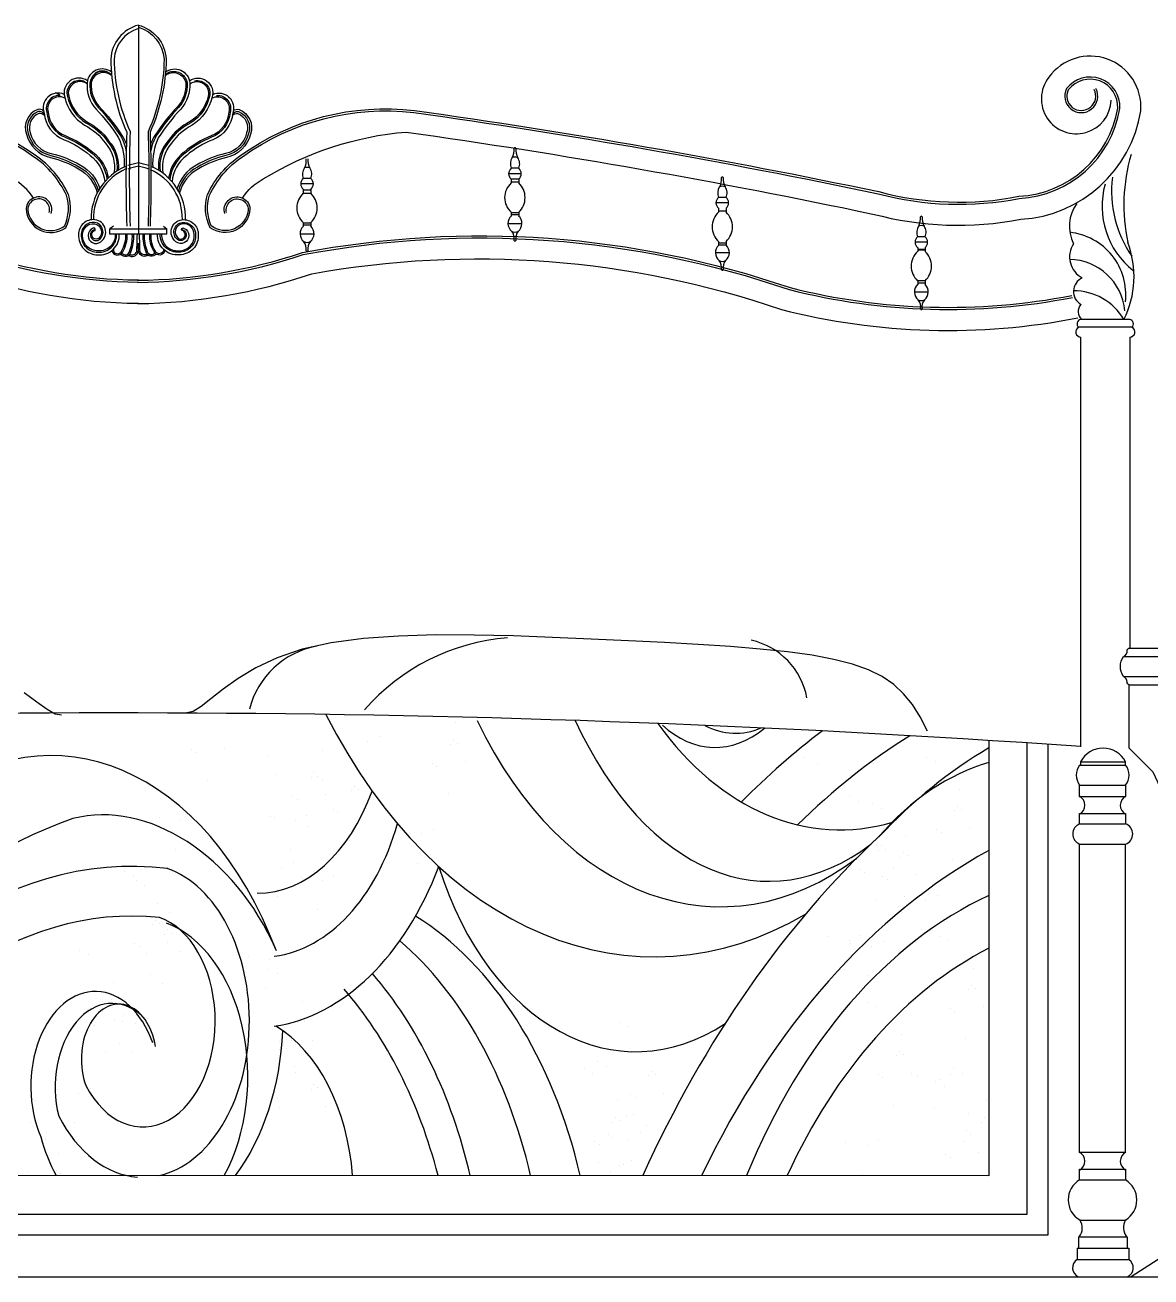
# Model space of a CAD drawing. Header units: inches. Extents: x 18.5 to 61, y 8.5 to 33.3.
# Drawn here: x 27.253 to 28.327, y 27.474 to 28.669 of the extents above; entities that cross this region are included whole.
import ezdxf

# ---------------------------------------------------------------- set-up
doc = ezdxf.new("R2010")
doc.units = ezdxf.units.IN
doc.header["$MEASUREMENT"] = 0
for name, color, linetype in [('02', 2, 'Continuous'), ('1', 1, 'Continuous'), ('4', 4, 'Continuous')]:
    doc.layers.add(name, color=color, linetype=linetype)

msp = doc.modelspace()

# ---------------------------------------------------------------- linework, layer by layer
at = {"layer": '02'}
for p, q in [((27.4014, 28.6156), (27.4014, 28.6156)), ((27.5284, 28.5243), (27.5284, 28.5243)), ((27.7262, 28.5271), (27.7142, 28.5271)), ((27.7238, 28.5323), (27.7167, 28.5323)), ((27.5278, 28.5173), (27.5158, 28.5173)), ((27.5253, 28.5224), (27.5182, 28.5224)), ((27.7167, 28.5219), (27.7167, 28.5182)), ((27.7238, 28.5219), (27.7167, 28.5219)), ((27.7238, 28.5191), (27.7167, 28.5191)), ((27.7238, 28.5219), (27.7238, 28.5182)), ((27.5182, 28.5121), (27.5182, 28.5083)), ((27.5253, 28.5113), (27.5182, 28.5113)), ((27.5253, 28.5083), (27.5182, 28.5083)), ((27.5253, 28.5121), (27.5253, 28.5083)), ((27.9217, 28.5045), (27.9146, 28.5045)), ((27.5126, 28.499), (27.5126, 28.499)), ((27.7167, 28.4903), (27.7167, 28.4867)), ((27.7238, 28.4898), (27.7167, 28.4898)), ((27.7238, 28.4903), (27.7238, 28.4867)), ((27.9242, 28.4993), (27.9121, 28.4993)), ((27.9146, 28.4941), (27.9146, 28.4904)), ((27.9217, 28.4912), (27.9146, 28.4912)), ((27.9217, 28.4941), (27.9217, 28.4904)), ((27.337, 28.4771), (27.3335, 28.4746)), ((27.3805, 28.4821), (27.3805, 28.4821)), ((27.3847, 28.4771), (27.3881, 28.4746)), ((27.4008, 28.4789), (27.4008, 28.4789)), ((27.4119, 28.4836), (27.4119, 28.4836)), ((27.5182, 28.4804), (27.5182, 28.4769)), ((27.5253, 28.48), (27.5182, 28.48)), ((27.5253, 28.4781), (27.5182, 28.4781)), ((27.5217, 28.4834), (27.5217, 28.4834)), ((27.5253, 28.4804), (27.5253, 28.4769)), ((27.7269, 28.4793), (27.7136, 28.4793)), ((27.7238, 28.4879), (27.7167, 28.4879)), ((27.3881, 28.4694), (27.3335, 28.4694)), ((27.5284, 28.4695), (27.5151, 28.4695)), ((27.5234, 28.473), (27.5234, 28.473)), ((28.1117, 28.467), (28.1046, 28.467)), ((27.9146, 28.4625), (27.9146, 28.4589)), ((27.9217, 28.4608), (27.9146, 28.4608)), ((27.9217, 28.4589), (27.9146, 28.4589)), ((27.9217, 28.4625), (27.9217, 28.4589)), ((28.1141, 28.4618), (28.1021, 28.4618)), ((28.1046, 28.4566), (28.1046, 28.4529)), ((28.1117, 28.4547), (28.1046, 28.4547)), ((28.1117, 28.4542), (28.1046, 28.4542)), ((28.1117, 28.4566), (28.1117, 28.4529)), ((27.3966, 28.4512), (27.3966, 28.4512)), ((27.9248, 28.4515), (27.9115, 28.4515)), ((28.1046, 28.425), (28.1046, 28.4214)), ((28.1117, 28.425), (28.1046, 28.425)), ((28.1117, 28.4226), (28.1046, 28.4226)), ((28.1117, 28.425), (28.1117, 28.4214)), ((28.1148, 28.414), (28.1014, 28.414)), ((28.307, 28.3879), (28.2604, 28.3879)), ((28.3091, 28.3806), (28.2581, 28.3806)), ((28.3011, 28.0665), (28.9001, 28.0665)), ((28.3011, 28.0475), (28.9001, 28.0475)), ((28.3065, 28.0395), (28.8947, 28.0395)), ((27.6636, 28.0032), (27.6636, 28.0032)), ((27.5905, 27.9903), (27.5905, 27.9903)), ((27.6616, 27.9869), (27.6616, 27.9869)), ((27.4114, 27.9774), (27.4114, 27.9774)), ((27.4428, 27.9789), (27.4428, 27.9789)), ((27.5365, 27.9768), (27.5365, 27.9768)), ((27.5793, 27.9856), (27.5793, 27.9856)), ((27.6588, 27.9825), (27.6588, 27.9825)), ((27.6653, 27.9837), (27.6653, 27.9837)), ((28.1725, 27.9863), (28.1725, 27.571)), ((28.2091, 27.5345), (28.2091, 27.9839)), ((27.4157, 27.9745), (27.4157, 27.9745)), ((27.4849, 27.9711), (27.4849, 27.9711)), ((27.6415, 27.9645), (27.6415, 27.9645)), ((27.6729, 27.966), (27.6729, 27.966)), ((27.9963, 27.9705), (27.9963, 27.9705)), ((28.0092, 27.9642), (28.0092, 27.9642)), ((28.1128, 27.9705), (28.1128, 27.9705)), ((28.1212, 27.966), (28.1212, 27.966)), ((28.2591, 27.9629), (28.303, 27.9629)), ((28.2601, 27.9658), (28.303, 27.9658)), ((27.4924, 27.9534), (27.4924, 27.9534)), ((27.5256, 27.9509), (27.5256, 27.9509)), ((27.5284, 27.9553), (27.5284, 27.9553)), ((27.5321, 27.9521), (27.5321, 27.9521)), ((27.569, 27.9589), (27.569, 27.9589)), ((27.5752, 27.9579), (27.5752, 27.9579)), ((27.6458, 27.9616), (27.6458, 27.9616)), ((27.4265, 27.9485), (27.4265, 27.9485)), ((27.5363, 27.9482), (27.5363, 27.9482)), ((27.567, 27.9427), (27.567, 27.9427)), ((27.5708, 27.9395), (27.5708, 27.9395)), ((28.1449, 27.94), (28.1449, 27.94)), ((28.2591, 27.9438), (28.303, 27.9438)), ((27.5083, 27.9329), (27.5083, 27.9329)), ((27.5126, 27.93), (27.5126, 27.93)), ((27.5397, 27.9344), (27.5397, 27.9344)), ((27.5643, 27.9382), (27.5643, 27.9382)), ((27.6566, 27.9356), (27.6566, 27.9356)), ((28.0397, 27.9325), (28.0397, 27.9325)), ((28.0481, 27.9281), (28.0481, 27.9281)), ((28.2589, 27.933), (28.3033, 27.933)), ((27.547, 27.9202), (27.547, 27.9202)), ((27.5513, 27.9174), (27.5513, 27.9174)), ((27.5784, 27.9218), (27.5784, 27.9218)), ((28.0612, 27.9262), (28.0612, 27.9262)), ((28.0696, 27.9218), (28.0696, 27.9218)), ((28.1401, 27.9193), (28.1401, 27.9193)), ((28.1428, 27.9237), (28.1428, 27.9237)), ((28.1466, 27.9205), (28.1466, 27.9205)), ((28.2591, 27.9168), (28.303, 27.9168)), ((27.3805, 27.9131), (27.3805, 27.9131)), ((27.4008, 27.9099), (27.4008, 27.9099)), ((27.4119, 27.9146), (27.4119, 27.9146)), ((27.4869, 27.9137), (27.4869, 27.9137)), ((27.4903, 27.9129), (27.4903, 27.9129)), ((27.5106, 27.9097), (27.5106, 27.9097)), ((27.5217, 27.9144), (27.5217, 27.9144)), ((27.5234, 27.904), (27.5234, 27.904)), ((28.2591, 27.9067), (28.303, 27.9067)), ((27.5621, 27.8913), (27.5621, 27.8913)), ((27.6106, 27.9002), (27.6106, 27.9002)), ((27.6309, 27.8971), (27.6309, 27.8971)), ((27.642, 27.9017), (27.642, 27.9017)), ((28.0718, 27.902), (28.0718, 27.902)), ((28.0933, 27.8957), (28.0933, 27.8957)), ((28.1228, 27.9013), (28.1228, 27.9013)), ((28.1271, 27.8984), (28.1271, 27.8984)), ((28.1542, 27.9028), (28.1542, 27.9028)), ((27.3966, 27.8822), (27.3966, 27.8822)), ((27.5064, 27.882), (27.5064, 27.882)), ((28.067, 27.8813), (28.067, 27.8813)), ((28.0698, 27.8857), (28.0698, 27.8857)), ((28.0735, 27.8825), (28.0735, 27.8825)), ((28.0913, 27.8794), (28.0913, 27.8794)), ((28.2591, 27.8875), (28.303, 27.8875)), ((27.5088, 27.8701), (27.5088, 27.8701)), ((27.6268, 27.8693), (27.6268, 27.8693)), ((28.0885, 27.875), (28.0885, 27.875)), ((28.095, 27.8762), (28.095, 27.8762)), ((28.1379, 27.8724), (28.1379, 27.8724)), ((27.3474, 27.8615), (27.3474, 27.8615)), ((27.3558, 27.8571), (27.3558, 27.8571)), ((27.4977, 27.8655), (27.4977, 27.8655)), ((27.5161, 27.856), (27.5161, 27.856)), ((27.5475, 27.8575), (27.5475, 27.8575)), ((28.0497, 27.8633), (28.0497, 27.8633)), ((28.054, 27.8605), (28.054, 27.8605)), ((28.0712, 27.857), (28.0712, 27.857)), ((28.0811, 27.8648), (28.0811, 27.8648)), ((28.1026, 27.8585), (28.1026, 27.8585)), ((27.3586, 27.8526), (27.3586, 27.8526)), ((27.367, 27.8482), (27.367, 27.8482)), ((27.5363, 27.8528), (27.5363, 27.8528)), ((28.0755, 27.8541), (28.0755, 27.8541)), ((27.4936, 27.8377), (27.4936, 27.8377)), ((28.0648, 27.8344), (28.0648, 27.8344)), ((28.0919, 27.837), (28.0919, 27.837)), ((28.1121, 27.8338), (28.1121, 27.8338)), ((28.1233, 27.8385), (28.1233, 27.8385)), ((27.3794, 27.831), (27.3794, 27.831)), ((27.3907, 27.8221), (27.3907, 27.8221)), ((27.5322, 27.8251), (27.5322, 27.8251)), ((28.0863, 27.8281), (28.0863, 27.8281)), ((27.3747, 27.8103), (27.3747, 27.8103)), ((27.3774, 27.8147), (27.3774, 27.8147)), ((27.3812, 27.8115), (27.3812, 27.8115)), ((27.3859, 27.8014), (27.3859, 27.8014)), ((27.3887, 27.8058), (27.3887, 27.8058)), ((27.3924, 27.8026), (27.3924, 27.8026)), ((28.0189, 27.7991), (28.0189, 27.7991)), ((28.0391, 27.7959), (28.0391, 27.7959)), ((28.0503, 27.8006), (28.0503, 27.8006)), ((28.108, 27.8061), (28.108, 27.8061)), ((28.1257, 27.7997), (28.1257, 27.7997)), ((27.3047, 27.7863), (27.3047, 27.7863)), ((27.3574, 27.7923), (27.3574, 27.7923)), ((27.3617, 27.7895), (27.3617, 27.7895)), ((27.3888, 27.7938), (27.3888, 27.7938)), ((27.4, 27.7849), (27.4, 27.7849)), ((28.0403, 27.7927), (28.0403, 27.7927)), ((28.0606, 27.7896), (28.0606, 27.7896)), ((28.0718, 27.7943), (28.0718, 27.7943)), ((28.1341, 27.7953), (28.1341, 27.7953)), ((27.3131, 27.7819), (27.3131, 27.7819)), ((27.3686, 27.7834), (27.3686, 27.7834)), ((27.4661, 27.7803), (27.4661, 27.7803)), ((27.4863, 27.7771), (27.4863, 27.7771)), ((27.3724, 27.7634), (27.3724, 27.7634)), ((27.4854, 27.7681), (27.4854, 27.7681)), ((27.4938, 27.7637), (27.4938, 27.7637)), ((28.035, 27.7682), (28.035, 27.7682)), ((28.0565, 27.7618), (28.0565, 27.7618)), ((28.1577, 27.7692), (28.1577, 27.7692)), ((27.3368, 27.7558), (27.3368, 27.7558)), ((27.3837, 27.7545), (27.3837, 27.7545)), ((27.4822, 27.7493), (27.4822, 27.7493)), ((28.153, 27.7485), (28.153, 27.7485)), ((28.1557, 27.7529), (28.1557, 27.7529)), ((28.1595, 27.7498), (28.1595, 27.7498)), ((27.3348, 27.7395), (27.3348, 27.7395)), ((27.3385, 27.7363), (27.3385, 27.7363)), ((27.5175, 27.7376), (27.5175, 27.7376)), ((28.0569, 27.7365), (28.0569, 27.7365)), ((27.3265, 27.7281), (27.3265, 27.7281)), ((27.332, 27.7351), (27.332, 27.7351)), ((27.3467, 27.7249), (27.3467, 27.7249)), ((27.3579, 27.7296), (27.3579, 27.7296)), ((28.0653, 27.7321), (28.0653, 27.7321)), ((28.1357, 27.7305), (28.1357, 27.7305)), ((28.14, 27.7277), (28.14, 27.7277)), ((28.1671, 27.7321), (28.1671, 27.7321)), ((27.3147, 27.7171), (27.3147, 27.7171)), ((27.319, 27.7143), (27.319, 27.7143)), ((27.3377, 27.7191), (27.3377, 27.7191)), ((27.3461, 27.7186), (27.3461, 27.7186)), ((27.358, 27.716), (27.358, 27.716)), ((27.3691, 27.7207), (27.3691, 27.7207)), ((27.5003, 27.7123), (27.5003, 27.7123)), ((27.5127, 27.7169), (27.5127, 27.7169)), ((27.5155, 27.7213), (27.5155, 27.7213)), ((27.5192, 27.7181), (27.5192, 27.7181)), ((27.8206, 27.7175), (27.8206, 27.7175)), ((27.829, 27.7131), (27.829, 27.7131)), ((27.4983, 27.7049), (27.4983, 27.7049)), ((27.5067, 27.7004), (27.5067, 27.7004)), ((27.5268, 27.7004), (27.5268, 27.7004)), ((28.089, 27.706), (28.089, 27.706)), ((28.1507, 27.7016), (28.1507, 27.7016)), ((27.3298, 27.6882), (27.3298, 27.6882)), ((27.3426, 27.6971), (27.3426, 27.6971)), ((27.3539, 27.6882), (27.3539, 27.6882)), ((27.4954, 27.6989), (27.4954, 27.6989)), ((27.4955, 27.6916), (27.4955, 27.6916)), ((27.4997, 27.6961), (27.4997, 27.6961)), ((27.502, 27.6928), (27.502, 27.6928)), ((28.087, 27.6897), (28.087, 27.6897)), ((27.7991, 27.6796), (27.7991, 27.6796)), ((27.8527, 27.687), (27.8527, 27.687)), ((28.0842, 27.6853), (28.0842, 27.6853)), ((28.0907, 27.6865), (28.0907, 27.6865)), ((27.5096, 27.6751), (27.5096, 27.6751)), ((27.5105, 27.67), (27.5105, 27.67)), ((27.5304, 27.6744), (27.5304, 27.6744)), ((27.7862, 27.6733), (27.7862, 27.6733)), ((27.7946, 27.6688), (27.7946, 27.6688)), ((27.8075, 27.6752), (27.8075, 27.6752)), ((27.8479, 27.6663), (27.8479, 27.6663)), ((27.8506, 27.6707), (27.8506, 27.6707)), ((27.8544, 27.6675), (27.8544, 27.6675)), ((28.0669, 27.6673), (28.0669, 27.6673)), ((28.0712, 27.6644), (28.0712, 27.6644)), ((28.0983, 27.6688), (28.0983, 27.6688)), ((28.1048, 27.6663), (28.1048, 27.6663)), ((28.1362, 27.6678), (28.1362, 27.6678)), ((28.1386, 27.6733), (28.1386, 27.6733)), ((28.147, 27.6688), (28.147, 27.6688)), ((28.1729, 27.6733), (28.1729, 27.6733)), ((27.2838, 27.6529), (27.2838, 27.6529)), ((27.3153, 27.6544), (27.3153, 27.6544)), ((27.5256, 27.6537), (27.5256, 27.6537)), ((27.5284, 27.6581), (27.5284, 27.6581)), ((27.5321, 27.6549), (27.5321, 27.6549)), ((28.1214, 27.6606), (28.1214, 27.6606)), ((28.125, 27.6631), (28.125, 27.6631)), ((28.1298, 27.6562), (28.1298, 27.6562)), ((27.263, 27.6428), (27.263, 27.6428)), ((27.3041, 27.6497), (27.3041, 27.6497)), ((27.4933, 27.6447), (27.4933, 27.6447)), ((27.8183, 27.6428), (27.8183, 27.6428)), ((27.8306, 27.6483), (27.8306, 27.6483)), ((27.8349, 27.6455), (27.8349, 27.6455)), ((27.862, 27.6498), (27.862, 27.6498)), ((28.1706, 27.6428), (28.1706, 27.6428)), ((27.4959, 27.6362), (27.4959, 27.6362)), ((27.5397, 27.6372), (27.5397, 27.6372)), ((27.8264, 27.6284), (27.8264, 27.6284)), ((27.8329, 27.6296), (27.8329, 27.6296)), ((28.082, 27.6384), (28.082, 27.6384)), ((28.1209, 27.6354), (28.1209, 27.6354)), ((28.1534, 27.6301), (28.1534, 27.6301)), ((27.2582, 27.6221), (27.2582, 27.6221)), ((27.2608, 27.6182), (27.2608, 27.6182)), ((27.261, 27.6265), (27.261, 27.6265)), ((27.2647, 27.6233), (27.2647, 27.6233)), ((27.3, 27.6219), (27.3, 27.6219)), ((27.8135, 27.6221), (27.8135, 27.6221)), ((27.8163, 27.6265), (27.8163, 27.6265)), ((27.82, 27.6233), (27.82, 27.6233)), ((27.8457, 27.6194), (27.8457, 27.6194)), ((28.1659, 27.6221), (28.1659, 27.6221)), ((28.1686, 27.6265), (28.1686, 27.6265)), ((28.1724, 27.6233), (28.1724, 27.6233)), ((27.2723, 27.6056), (27.2723, 27.6056)), ((27.8091, 27.6104), (27.8091, 27.6104)), ((27.8134, 27.6075), (27.8134, 27.6075)), ((27.8276, 27.6056), (27.8276, 27.6056)), ((27.8405, 27.6119), (27.8405, 27.6119)), ((28.0675, 27.6045), (28.0675, 27.6045)), ((28.1514, 27.6138), (28.1514, 27.6138)), ((28.1552, 27.6106), (28.1552, 27.6106)), ((27.7962, 27.6041), (27.7962, 27.6041)), ((27.8005, 27.6012), (27.8005, 27.6012)), ((28.036, 27.603), (28.036, 27.603)), ((28.0563, 27.5999), (28.0563, 27.5999)), ((28.1486, 27.6041), (28.1486, 27.6041)), ((28.1628, 27.5929), (28.1628, 27.5929)), ((28.2589, 27.5934), (28.3033, 27.5934)), ((27.2845, 27.5922), (27.2845, 27.5922)), ((27.7997, 27.5841), (27.7997, 27.5841)), ((27.8199, 27.5809), (27.8199, 27.5809)), ((27.8242, 27.5815), (27.8242, 27.5815)), ((27.8311, 27.5856), (27.8311, 27.5856)), ((28.1314, 27.5914), (28.1314, 27.5914)), ((28.1357, 27.5886), (28.1357, 27.5886)), ((28.1725, 27.571), (26.5484, 27.5712)), ((27.256, 27.5752), (27.256, 27.5752)), ((27.2797, 27.5715), (27.2797, 27.5715)), ((27.2825, 27.5759), (27.2825, 27.5759)), ((27.2862, 27.5727), (27.2862, 27.5727)), ((27.8113, 27.5752), (27.8113, 27.5752)), ((28.0522, 27.5721), (28.0522, 27.5721)), ((28.1636, 27.571), (28.1636, 27.571)), ((28.2591, 27.5772), (28.303, 27.5772)), ((28.2591, 27.5671), (28.303, 27.5671)), ((26.5118, 27.5345), (28.2091, 27.5345)), ((28.2591, 27.5288), (28.303, 27.5288)), ((28.2581, 27.5126), (28.3047, 27.5126)), ((28.2568, 27.5019), (28.306, 27.5019)), ((28.2568, 27.491), (28.306, 27.491))]:
    msp.add_line(p, q, dxfattribs=at)
for points in [[(27.3608, 28.6689, 0.321834), (27.3344, 28.6365, 0.104058), (27.3498, 28.5666, 0.01906), (27.3498, 28.4771)], [(27.3608, 28.6689, -0.321834), (27.3873, 28.6365, -0.104058), (27.3719, 28.5666, -0.01906), (27.3719, 28.4771)], [(27.3608, 28.6655, 0.313404), (27.3377, 28.6365, 0.105017), (27.353, 28.5673, 0.019252), (27.353, 28.4771, 0.019225)], [(27.3608, 28.6669, -0.316969), (27.3853, 28.6365, -0.104631), (27.37, 28.567, -0.019175), (27.37, 28.4771, -0.019159)], [(27.3352, 28.6241, 0.584196), (27.3118, 28.6139, 0.19936), (27.3205, 28.5886, -0.045853), (27.3419, 28.5613, -0.123926), (27.3472, 28.5332)], [(27.3306, 28.6243, 0.453761), (27.3144, 28.6136, 0.198183), (27.3225, 28.5903, -0.045787), (27.344, 28.5628, -0.088983), (27.3492, 28.5477, -0.129825)], [(27.3353, 28.6207, 0.583035), (27.3157, 28.6135, 0.197416), (27.3234, 28.5912, -0.045693), (27.3451, 28.5635, -0.062893), (27.3494, 28.5553, -0.229642)], [(27.3864, 28.6207, -0.583035), (27.406, 28.6135, -0.197416), (27.3983, 28.5912, 0.045693), (27.3766, 28.5635, 0.062893), (27.3723, 28.5553, 0.229642)], [(27.3911, 28.6243, -0.453761), (27.4073, 28.6136, -0.198183), (27.3992, 28.5903, 0.045787), (27.3776, 28.5628, 0.088983), (27.3725, 28.5477, 0.129825)], [(27.3865, 28.6241, -0.584196), (27.4099, 28.6139, -0.19936), (27.4012, 28.5886, 0.045853), (27.3798, 28.5613, 0.123926), (27.3745, 28.5332)], [(27.2758, 28.49, 1.128329), (27.2552, 28.4927, 0.591946), (27.2906, 28.4774, 0.177266), (27.2922, 28.5065, 0.137366), (27.2608, 28.5433, 0.18565), (27.0973, 28.5855, 0.01702), (26.6539, 28.508, -0.114182), (26.5194, 28.5035, -0.351273), (26.4232, 28.5894, -0.733847), (26.4742, 28.6083, -1.630344), (26.4461, 28.6083)], [(27.3122, 28.6158, 0.713674), (27.2905, 28.6001, 0.197862), (27.3095, 28.5734, -0.125726), (27.3293, 28.5562, -0.227303), (27.3375, 28.5275)], [(27.3072, 28.6157, 0.567914), (27.293, 28.6007, 0.197377), (27.3108, 28.5757, -0.124362), (27.3314, 28.5578, -0.218414), (27.3402, 28.5294, -0.236433)], [(27.3118, 28.6127, 0.716106), (27.2943, 28.601, 0.197073), (27.3114, 28.5768, -0.12372), (27.3324, 28.5586, -0.210307), (27.3416, 28.5303, -0.235852)], [(27.4099, 28.6127, -0.716106), (27.4274, 28.601, -0.197073), (27.4102, 28.5768, 0.12372), (27.3893, 28.5586, 0.210307), (27.3801, 28.5303, 0.235852)], [(27.4145, 28.6157, -0.567914), (27.4286, 28.6007, -0.197377), (27.4109, 28.5757, 0.124362), (27.3903, 28.5578, 0.218414), (27.3815, 28.5294, 0.236433)], [(27.4095, 28.6158, -0.713674), (27.4312, 28.6001, -0.197862), (27.4122, 28.5734, 0.125726), (27.3924, 28.5562, 0.227303), (27.3842, 28.5275)], [(27.445, 28.49, -1.128329), (27.4656, 28.4927, -0.591946), (27.4303, 28.4774, -0.177266), (27.4287, 28.5065, -0.137366), (27.4601, 28.5433, -0.18565), (27.6236, 28.5855, -0.01702), (28.0669, 28.508, 0.114182), (28.2015, 28.5035, 0.351273), (28.2976, 28.5894, 0.733847), (28.2467, 28.6083, 1.630344), (28.2748, 28.6083)], [(27.29, 28.6028, 0.660154), (27.2708, 28.585, 0.286671), (27.29, 28.5595, -0.079442), (27.3147, 28.5446, -0.211081), (27.3288, 28.5194)], [(27.2861, 28.6018, 0.521172), (27.2734, 28.5855, 0.289387), (27.291, 28.5619, -0.079247), (27.3164, 28.5466, -0.211534), (27.3308, 28.5216, -0.229325)], [(27.2907, 28.5992, 0.669599), (27.2747, 28.5858, 0.291004), (27.2914, 28.5632, -0.079157), (27.3172, 28.5477, -0.203811), (27.332, 28.5228, -0.229)], [(27.431, 28.5992, -0.669599), (27.447, 28.5858, -0.291004), (27.4303, 28.5632, 0.079157), (27.4045, 28.5477, 0.203811), (27.3897, 28.5228, 0.229)], [(27.4355, 28.6018, -0.521172), (27.4483, 28.5855, -0.289387), (27.4307, 28.5619, 0.079247), (27.4053, 28.5466, 0.211534), (27.3909, 28.5216, 0.229325)], [(27.4317, 28.6028, -0.660154), (27.4509, 28.585, -0.286671), (27.4317, 28.5595, 0.079442), (27.4069, 28.5446, 0.211081), (27.3929, 28.5194)], [(27.2703, 28.5869, 0.320854), (27.2647, 28.5883, 0.406479), (27.2539, 28.5649, 0.287561), (27.2768, 28.5426, -0.079442), (27.3036, 28.5317, -0.207773), (27.3216, 28.5088)], [(27.271, 28.5828, 0.425009), (27.2653, 28.5864, 0.40608), (27.2557, 28.5654, 0.288648), (27.2772, 28.5445, -0.079294), (27.3045, 28.5334, -0.217607), (27.3226, 28.5105)], [(27.2711, 28.5826, 0.294391), (27.2659, 28.5846, 0.405298), (27.2576, 28.566, 0.289918), (27.2777, 28.5464, -0.079157), (27.3055, 28.5351, -0.203363), (27.324, 28.5129, -0.2322)], [(27.4506, 28.5826, -0.294391), (27.4558, 28.5846, -0.405298), (27.4641, 28.566, -0.289918), (27.444, 28.5464, 0.079157), (27.4162, 28.5351, 0.203363), (27.3977, 28.5129, 0.2322)], [(27.4507, 28.5828, -0.425009), (27.4564, 28.5864, -0.40608), (27.4659, 28.5654, -0.288648), (27.4444, 28.5445, 0.079294), (27.4171, 28.5334, 0.217607), (27.3991, 28.5105)], [(27.4514, 28.5869, -0.320854), (27.457, 28.5883, -0.406479), (27.4678, 28.5649, -0.287561), (27.4449, 28.5426, 0.079442), (27.4181, 28.5317, 0.207773), (27.4001, 28.5088)], [(27.3387, 28.4694, -0.457237), (27.3223, 28.4536, -0.450674), (27.3076, 28.4691, -0.440948), (27.3188, 28.4793, -0.6587), (27.3228, 28.4654, -1.191199), (27.3194, 28.4729, 0.903651), (27.3171, 28.4749, 1.107688), (27.325, 28.4621, 0.671425), (27.3193, 28.4832, 0.449412), (27.3037, 28.4689, 0.432438), (27.3219, 28.4497, 0.454831), (27.3426, 28.4694, 0.497707)], [(27.3196, 28.4738, 1.260833), (27.3235, 28.4642, 0.665496), (27.319, 28.4806, 0.44631), (27.3063, 28.469, 0.441646), (27.3221, 28.4523, 0.4565), (27.34, 28.4694, 0.4565)], [(27.383, 28.4694, 0.457237), (27.3993, 28.4536, 0.450674), (27.4141, 28.4691, 0.440948), (27.4029, 28.4793, 0.6587), (27.3989, 28.4654, 1.191199), (27.4023, 28.4729, -0.903651), (27.4046, 28.4749, -1.107688), (27.3967, 28.4621, -0.671425), (27.4023, 28.4832, -0.449412), (27.418, 28.4689, -0.432438), (27.3998, 28.4497, -0.454831), (27.3791, 28.4694, -0.497707)], [(27.402, 28.4738, -1.260833), (27.3982, 28.4642, -0.665496), (27.4027, 28.4806, -0.44631), (27.4154, 28.469, -0.441646), (27.3996, 28.4523, -0.4565), (27.3817, 28.4694, -0.4565)], [(27.3608, 28.4234, -0.07755), (27.2027, 28.4499, 0.13035), (26.7388, 28.4165, -0.110529), (26.4686, 28.409, -0.080668)], [(27.3356, 28.4539, 0.738976), (27.3458, 28.4526, 0.150557), (27.3501, 28.4694)], [(27.3369, 28.455, 0.834106), (27.3447, 28.4532, 0.151311), (27.3488, 28.4694, 0.151311)], [(27.3441, 28.4504, 0.607682), (27.3535, 28.4521, 0.107873), (27.3563, 28.4694)], [(27.345, 28.4513, 0.621305), (27.3522, 28.4526, 0.108219), (27.355, 28.4694, 0.108219)], [(27.3523, 28.4501, 0.442863), (27.3593, 28.4527, 0.00349), (27.3598, 28.4694)], [(27.3601, 28.4234, 0.07755), (27.5181, 28.4499, -0.13035), (27.9821, 28.4165, 0.110529), (28.2523, 28.409, 0.080733)], [(27.3694, 28.4501, -0.442863), (27.3624, 28.4527, -0.00349), (27.3619, 28.4694)], [(27.3776, 28.4504, -0.607682), (27.3682, 28.4521, -0.107873), (27.3654, 28.4694)], [(27.3767, 28.4513, -0.621305), (27.3695, 28.4526, -0.108219), (27.3667, 28.4694, -0.108219)], [(27.3861, 28.4539, -0.738976), (27.3759, 28.4526, -0.150557), (27.3716, 28.4694)], [(27.3848, 28.455, -0.834106), (27.377, 28.4532, -0.151311), (27.3729, 28.4694, -0.151311)], [(27.3512, 28.4492, 0.475167), (27.3606, 28.4523, 0.05973), (27.3609, 28.4609)], [(27.3704, 28.4492, -0.475167), (27.3611, 28.4523, -0.05973), (27.3608, 28.4609)]]:
    msp.add_lwpolyline(points, format="xyb", dxfattribs=at)
for points in [[(27.3608, 28.6689), (27.3608, 28.4694)], [(27.3335, 28.4694), (27.3335, 28.4746), (27.3881, 28.4746)], [(27.3608, 28.4746), (27.3608, 28.4694)], [(27.3881, 28.4694), (27.3881, 28.4746)], [(28.114, 27.9953), (28.107, 28.0088), (28.0996, 28.0206), (28.0912, 28.0309), (28.0817, 28.0397), (28.0707, 28.0473), (28.0577, 28.0537), (28.0424, 28.0591), (28.0246, 28.0637), (28.0038, 28.0676), (27.9803, 28.0709), (27.9542, 28.0736), (27.9258, 28.076), (27.8952, 28.078), (27.8628, 28.0798), (27.8286, 28.0815), (27.793, 28.0831), (27.7562, 28.0847), (27.7188, 28.0861), (27.6813, 28.0869), (27.6446, 28.087), (27.6092, 28.0859), (27.5757, 28.0835), (27.5448, 28.0794), (27.5172, 28.0733), (27.4933, 28.0652), (27.473, 28.0556), (27.4559, 28.0453), (27.4417, 28.0352), (27.43, 28.0261), (27.4206, 28.0188), (27.413, 28.014), (27.407, 28.0127)], [(27.2519, 28.032), (27.2639, 28.0233), (27.2736, 28.0163), (27.2813, 28.0118), (27.2873, 28.0107)]]:
    msp.add_lwpolyline(points, dxfattribs=at)
for centre, radius, start, end in [((27.3264, 28.6141), 0.011, 36.6563, 170.7414), ((27.3953, 28.6141), 0.011, 112.1713, 143.3437), ((27.3044, 28.6066), 0.00956, 39.5094, 73.0672), ((27.2809, 28.5976), 0.00654, 39.1436, 85.0548), ((27.7041, 28.5497), 0.0154, 331.6683, 5.345), ((27.7202, 28.551), 0.000826, 10.8039, 169.1961), ((27.7391, 28.5502), 0.018, 177.0789, 205.663), ((27.3694, 28.4844), 0.0537, 99.2248, 110.1781), ((27.3522, 28.4844), 0.0537, 69.8219, 80.7752), ((27.5057, 28.5399), 0.0154, 331.6683, 5.345), ((27.5406, 28.5404), 0.018, 177.0789, 205.663), ((27.7266, 28.5365), 0.0108, 146.3245, 202.7037), ((27.7202, 28.5368), 0.00621, 65.4734, 114.5266), ((27.715, 28.5366), 0.00973, 333.9557, 37.016), ((27.3694, 28.4844), 0.0537, 112.4331, 181.2863), ((27.3694, 28.4844), 0.0515, 113.4853, 181.3411), ((27.3694, 28.4844), 0.0506, 99.8026, 111.5292), ((27.3522, 28.4844), 0.0506, 68.4708, 80.5006), ((27.3522, 28.4844), 0.0506, 358.7678, 66.5671), ((27.3522, 28.4844), 0.0537, 358.7137, 67.5669), ((27.5282, 28.5266), 0.0108, 146.3245, 202.7037), ((27.5218, 28.5269), 0.00621, 65.4734, 114.5266), ((27.5166, 28.5267), 0.00973, 333.9557, 37.016), ((27.7209, 28.5271), 0.00669, 129.0652, 230.9348), ((27.7196, 28.5271), 0.00669, 309.0652, 50.9348), ((27.5225, 28.5173), 0.00669, 129.0652, 230.9348), ((27.5211, 28.5173), 0.00669, 309.0652, 50.9348), ((27.7292, 28.5043), 0.0188, 131.9897, 228.0103), ((27.7109, 28.5043), 0.019, 312.6721, 47.3279), ((27.9245, 28.5086), 0.0108, 146.3245, 202.7037), ((27.9021, 28.5219), 0.0154, 331.6683, 5.345), ((27.9182, 28.5089), 0.00621, 65.4734, 114.5266), ((27.9182, 28.5232), 0.000826, 10.8039, 169.1961), ((27.937, 28.5224), 0.018, 177.0789, 205.663), ((27.913, 28.5087), 0.00973, 333.9557, 37.016), ((28.3589, 28.496), 0.0783, 164.3903, 231.4749), ((28.3988, 28.5104), 0.1091, 173.0252, 214.5727), ((27.5308, 28.4944), 0.0188, 131.9897, 228.0103), ((27.5125, 28.4944), 0.019, 312.6721, 47.3279), ((27.9188, 28.4993), 0.00669, 129.0652, 230.9348), ((27.9175, 28.4993), 0.00669, 309.0652, 50.9348), ((27.9272, 28.4764), 0.0188, 131.9897, 228.0103), ((27.9089, 28.4764), 0.019, 312.6721, 47.3279), ((28.2872, 28.4768), 0.0378, 144.5851, 205.9949), ((27.5248, 28.4698), 0.00965, 132.4619, 231.1818), ((27.5188, 28.4698), 0.00965, 308.8182, 47.5381), ((27.7232, 28.4796), 0.00965, 132.4619, 231.1818), ((27.7172, 28.4796), 0.00965, 308.8182, 47.5381), ((28.1145, 28.4711), 0.0108, 146.3245, 202.7037), ((28.092, 28.4844), 0.0154, 331.6683, 5.345), ((28.1081, 28.4714), 0.00621, 65.4734, 114.5266), ((28.1081, 28.4857), 0.000826, 10.8039, 169.1961), ((28.1269, 28.4849), 0.018, 177.0789, 205.663), ((28.1029, 28.4712), 0.00973, 333.9557, 37.016), ((27.7202, 28.4774), 0.00612, 239.9891, 300.0109), ((27.7094, 28.4655), 0.0102, 348.6237, 40.5205), ((27.7311, 28.4655), 0.0102, 139.4795, 191.3763), ((28.1088, 28.4618), 0.00669, 129.0652, 230.9348), ((28.1074, 28.4618), 0.00669, 309.0652, 50.9348), ((28.2434, 28.4116), 0.0599, 353.4091, 83.85), ((27.5109, 28.4556), 0.0102, 348.6237, 40.5205), ((27.5218, 28.4676), 0.00612, 239.9891, 300.0109), ((27.5218, 28.4537), 0.000826, 190.8039, 349.1961), ((27.5326, 28.4556), 0.0102, 139.4795, 191.3763), ((27.7202, 28.4636), 0.000826, 190.8039, 349.1961), ((27.9212, 28.4518), 0.00965, 132.4619, 231.1818), ((27.9152, 28.4518), 0.00965, 308.8182, 47.5381), ((28.1171, 28.4389), 0.0188, 131.9897, 228.0103), ((28.0988, 28.4389), 0.019, 312.6721, 47.3279), ((28.2725, 28.4478), 0.0229, 147.3425, 241.7545), ((27.9182, 28.4496), 0.00612, 239.9891, 300.0109), ((27.9073, 28.4376), 0.0102, 348.6237, 40.5205), ((27.929, 28.4376), 0.0102, 139.4795, 191.3763), ((28.2489, 28.3916), 0.0536, 5.1201, 89.3814), ((27.9182, 28.4358), 0.000826, 190.8039, 349.1961), ((28.1111, 28.4143), 0.00965, 132.4619, 231.1818), ((28.1051, 28.4143), 0.00965, 308.8182, 47.5381), ((28.2674, 28.4147), 0.0141, 113.7843, 240.7576), ((28.1081, 28.4121), 0.00612, 239.9891, 300.0109), ((28.0973, 28.4001), 0.0102, 348.6237, 40.5205), ((28.1189, 28.4001), 0.0102, 139.4795, 191.3763), ((28.2535, 28.3599), 0.0555, 30.354, 90.2956), ((28.1081, 28.3983), 0.000826, 190.8039, 349.1961), ((28.2682, 28.3955), 0.0104, 138.4563, 226.7335), ((27.73, 27.881), 0.2041, 94.7787, 138.7202), ((27.546, 27.9959), 0.0818, 100.5138, 165.7433), ((27.9309, 28.0145), 0.0691, 10.4873, 77.5265)]:
    msp.add_arc(centre, radius, start, end, dxfattribs=at)
for centre, major_axis, ratio, start_param, end_param in [((27.2775, 27.6105), (0, 0.3614), 0.68, 5.218121, 6.784367), ((27.8532, 28.3551), (0, -0.5751), 0.68, 5.353628, 6.661293), ((27.9165, 28.2448), (0, -0.4171), 0.68, -0.959029, 0.476403), ((27.9684, 28.2895), (-0.0084, -0.4375), 0.56205, -0.853074, 0.415009), ((28.0306, 28.2747), (0, 0.3737), 0.68, 2.386714, 3.339184), ((27.9113, 28.1188), (0, 0.1391), 0.68, 2.579845, 3.662057), ((27.9309, 28.1247), (0, -0.1314), 0.68, 5.945786, 6.559765), ((28.324, 27.1013), (0, 1.0039), 0.68, 6.755201, 6.887077), ((28.3547, 27.0991), (0, -0.9689), 0.68, 3.543434, 3.728616), ((28.3522, 27.315), (0, 0.7148), 0.68, 0.378672, 0.625379), ((28.2195, 27.6105), (0, 0.3614), 0.68, 6.475719, 6.949396), ((27.3586, 27.7235), (-0.0745, 0.1836), 0.745867, -1.530646, -0.100845), ((27.4742, 28.0226), (0, 0.182), 0.68, 3.14258, 4.229533), ((27.4352, 27.0729), (0, 0.8627), 0.68, 0.235539, 0.954936), ((27.4785, 27.9862), (0, 0.2064), 0.68, 3.227058, 4.318474), ((28.4787, 26.943), (0, 1.1274), 0.68, 0.565948, 0.979724), ((27.3544, 27.2565), (0, 0.6097), 0.68, 6.20013, 7.311536), ((28.3772, 27.0729), (0, 0.8627), 0.68, 0.356615, 0.954936), ((27.3652, 27.7188), (0, 0.1493), 0.68, 3.290129, 6.054641), ((27.4695, 28.0115), (0, 0.2995), 0.68, 3.244645, 4.205018), ((27.8357, 27.9946), (0, 0.3052), 0.68, 2.006169, 3.565187), ((28.2964, 27.2565), (0, 0.6097), 0.68, 6.586764, 7.311536), ((27.3553, 27.2551), (0, -0.5637), 0.68, 3.075003, 4.117015), ((27.3652, 27.7188), (0, 0.1013), 0.68, 2.22689, 6.054641), ((27.3626, 27.6655), (0, 0.151), 0.68, 4.037894, 6.038302), ((27.5161, 27.4373), (0, -0.414), 0.68, 1.900046, 2.742661), ((27.4688, 27.4373), (0, -0.414), 0.68, 1.900046, 2.614747), ((28.2974, 27.2551), (0, -0.5637), 0.68, 3.473503, 4.117015), ((27.4111, 27.4373), (0, -0.414), 0.68, 1.900046, 2.479658), ((27.3842, 27.4225), (0, -0.414), 0.68, 1.938265, 2.479658), ((27.3197, 27.6564), (0, -0.0905), 0.68, 2.045117, 5.273507), ((27.3357, 27.6556), (0, -0.0799), 0.68, 2.582075, 5.068587), ((27.3422, 27.6821), (0, -0.0527), 0.68, 1.805856, 5.207551), ((27.4472, 27.5522), (0, 0.1746), 0.68, 4.821745, 5.895886), ((27.3586, 27.7235), (0, 0.2066), 0.68, 3.883457, 4.643956), ((27.3652, 27.7188), (0, 0.1493), 0.68, 2.22689, 3.089218), ((27.3626, 27.6655), (0, 0.151), 0.68, 1.959527, 2.245291)]:
    msp.add_ellipse(centre, major_axis=major_axis, ratio=ratio, start_param=start_param, end_param=end_param, dxfattribs=at)
at = {"layer": '1'}
msp.add_line((25.8204, 27.4745), (28.9004, 27.4745), dxfattribs=at)
at = {"layer": '4'}
for p, q in [((28.2604, 27.9804), (28.2604, 28.3712)), ((28.307, 28.3712), (28.307, 28.0745)), ((28.3068, 28.0745), (28.8945, 28.0745)), ((28.2291, 27.5145), (28.2291, 27.9825)), ((28.2601, 27.9658), (28.2601, 27.9629)), ((28.303, 27.9629), (28.303, 27.9658)), ((28.303, 27.6042), (28.303, 27.6042)), ((28.303, 27.5296), (28.303, 27.5296)), ((26.4918, 27.5145), (28.2291, 27.5145))]:
    msp.add_line(p, q, dxfattribs=at)
for points in [[(27.2606, 28.5039, 0.130335), (27.2409, 28.5221, 0.118171), (27.1044, 28.5668, 0.016946), (26.6589, 28.4886, -0.112564), (26.5177, 28.4836, -0.352312), (26.4033, 28.5872, -0.758077), (26.491, 28.6191, -1.374201), (26.4316, 28.5971)], [(27.4603, 28.5039, -0.130335), (27.4799, 28.5221, -0.118171), (27.6165, 28.5668, -0.016946), (28.0619, 28.4886, 0.112564), (28.2032, 28.4836, 0.352312), (28.3175, 28.5872, 0.758077), (28.2298, 28.6191, 1.374201), (28.2893, 28.5971)], [(27.2776, 28.489, 1.113519), (27.2536, 28.4938, 0.603936), (27.2915, 28.4756, 0.199699), (27.294, 28.5074, 0.134919), (27.2623, 28.5447, 0.187041), (27.0966, 28.5874, 0.017027), (26.6535, 28.51, -0.114354), (26.5195, 28.5055, -0.351106), (26.4252, 28.5896, -0.729395), (26.4725, 28.6072, -1.61802), (26.4479, 28.6074)], [(27.4433, 28.489, -1.113519), (27.4673, 28.4938, -0.603936), (27.4294, 28.4756, -0.199699), (27.4269, 28.5074, -0.134919), (27.4586, 28.5447, -0.187041), (27.6243, 28.5874, -0.017027), (28.0674, 28.51, 0.114354), (28.2013, 28.5055, 0.351106), (28.2956, 28.5896, 0.729395), (28.2484, 28.6072, 1.61802), (28.273, 28.6074)], [(27.3608, 28.4254, -0.077438), (27.2036, 28.4518, 0.130557), (26.7381, 28.4184, -0.110465), (26.4692, 28.4109, -0.080512)], [(27.3601, 28.4254, 0.077438), (27.5173, 28.4518, -0.130557), (27.9828, 28.4184, 0.110465), (28.2517, 28.4109, 0.080578)], [(27.3608, 28.4031, -0.078597), (27.1947, 28.4316, 0.128176), (26.7464, 28.3975, -0.111029), (26.4635, 28.3895, -0.082024)], [(27.3601, 28.4031, 0.078597), (27.5262, 28.4316, -0.128176), (27.9745, 28.3975, 0.111029), (28.2574, 28.3895, 0.082091)], [(28.3045, 28.042, 0.240861), (28.3011, 28.0475, -0.308746), (28.3011, 28.0665, 0.326735), (28.3047, 28.0726, -0.287623), (28.3068, 28.0745)], [(28.3065, 27.9789), (28.3065, 28.0395, -0.31391), (28.3045, 28.0421)]]:
    msp.add_lwpolyline(points, format="xyb", dxfattribs=at)
for points in [[(28.3065, 27.9789), (28.329, 27.9563), (28.4137, 27.775), (28.4518, 27.6219), (28.483, 27.487), (28.4477, 27.5091), (28.4356, 27.5252), (28.4114, 27.5293), (28.3935, 27.5293), (28.3085, 27.4745)], [(28.2591, 27.9329), (28.2591, 27.9438)], [(28.303, 27.9438), (28.303, 27.9329)], [(28.2591, 27.9067), (28.2591, 27.9168)], [(28.303, 27.9168), (28.303, 27.9067)], [(28.2591, 27.5933), (28.2591, 27.8875)], [(28.303, 27.5933), (28.303, 27.8875)], [(28.2591, 27.5671), (28.2591, 27.5772)], [(28.303, 27.5772), (28.303, 27.5671)], [(28.2581, 27.5128), (28.2581, 27.5019)], [(28.3047, 27.5128), (28.3047, 27.5019)], [(28.2568, 27.5019), (28.2568, 27.491)], [(28.306, 27.5019), (28.306, 27.491)]]:
    msp.add_lwpolyline(points, dxfattribs=at)
for centre, radius, start, end in [((28.475, 28.497), 0.1736, 163.7831, 191.8457), ((28.2199, 28.4288), 0.0912, 333.3975, 20.9657), ((28.2611, 28.3837), 0.00432, 100.1163, 227.4477), ((28.3062, 28.3837), 0.00432, 312.5523, 79.8837), ((28.2604, 28.3761), 0.00489, 116.4058, 269.8315), ((28.307, 28.3761), 0.00489, 270.1685, 63.5942), ((27.3434, 14.9231), 13.0895, 85.9826, 93.86786), ((28.2816, 27.9549), 0.0241, 26.9048, 153.1131), ((28.2716, 27.9533), 0.0157, 142.5334, 217.4666), ((28.2913, 27.9533), 0.0152, 320.817, 39.183), ((28.2546, 27.9245), 0.00958, 298.4959, 63.2217), ((28.3076, 27.9245), 0.00958, 116.7783, 241.5041), ((28.2631, 27.8971), 0.0104, 112.6267, 247.3733), ((28.2998, 27.8971), 0.0101, 288.7349, 71.2651), ((28.2546, 27.5849), 0.00958, 298.4959, 63.2217), ((28.3076, 27.5849), 0.00958, 116.7783, 241.5041), ((28.2705, 27.548), 0.0222, 120.8991, 239.5092), ((28.2914, 27.5479), 0.0224, 301.3016, 58.6984), ((28.2481, 27.521), 0.0136, 322.1833, 35.056), ((28.316, 27.5214), 0.0149, 150.2682, 216.1236), ((28.2616, 27.4831), 0.00923, 121.1121, 247.9723), ((28.3012, 27.4831), 0.00923, 292.0277, 58.8879)]:
    msp.add_arc(centre, radius, start, end, dxfattribs=at)

doc.saveas('drawing.dxf')
